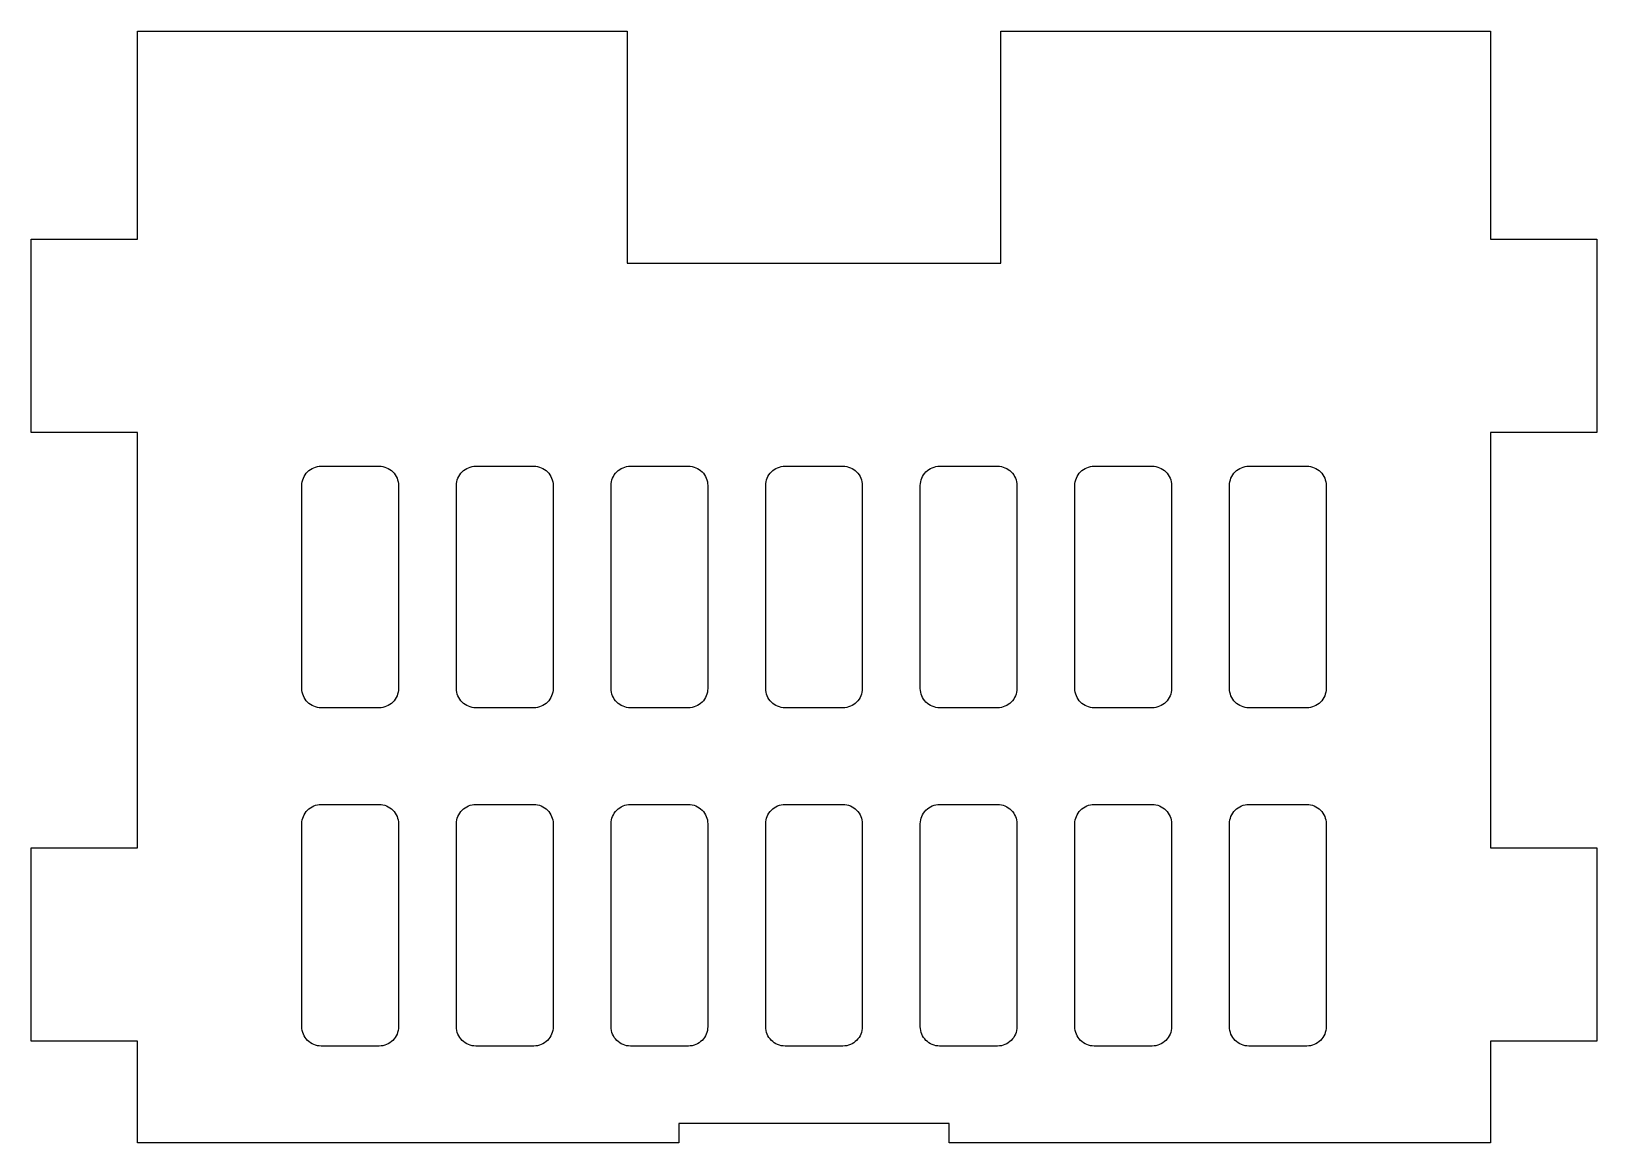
# Model space of a CAD drawing. Header units: millimetres. Extents: x -2.6 to 78.4, y -23.4 to 34.1.
import ezdxf

# ---------------------------------------------------------------- set-up
doc = ezdxf.new("R2010")
doc.units = ezdxf.units.MM
doc.layers.get('0').update_dxf_attribs({"linetype": 'CONTINUOUS'})

msp = doc.modelspace()

# ---------------------------------------------------------------- linework, layer by layer
msp.add_lwpolyline([(28.251, 22.084), (47.601, 22.084), (47.601, 34.085), (72.926, 34.085), (72.926, 23.335), (78.426, 23.335), (78.426, 13.335), (72.926, 13.335), (72.926, -8.165), (78.426, -8.165), (78.426, -18.165), (72.926, -18.165), (72.926, -23.415), (44.926, -23.415), (44.926, -22.415), (30.926, -22.415), (30.926, -23.415), (2.926, -23.415), (2.926, -18.165), (-2.574, -18.165), (-2.574, -8.165), (2.926, -8.165), (2.926, 13.335), (-2.574, 13.335), (-2.574, 23.335), (2.926, 23.335), (2.926, 34.085), (28.251, 34.085)], close=True)
for points in [[(11.426, 10.585, -0.414214), (12.426, 11.585), (15.426, 11.585, -0.414214), (16.426, 10.585), (16.426, 0.085, -0.414214), (15.426, -0.915), (12.426, -0.915, -0.414214), (11.426, 0.085)], [(19.426, 10.585, -0.414214), (20.426, 11.585), (23.426, 11.585, -0.414214), (24.426, 10.585), (24.426, 0.085, -0.414214), (23.426, -0.915), (20.426, -0.915, -0.414214), (19.426, 0.085)], [(27.426, 10.585, -0.414214), (28.426, 11.585), (31.426, 11.585, -0.414214), (32.426, 10.585), (32.426, 0.085, -0.414214), (31.426, -0.915), (28.426, -0.915, -0.414214), (27.426, 0.085)], [(35.426, 10.585, -0.414214), (36.426, 11.585), (39.426, 11.585, -0.414214), (40.426, 10.585), (40.426, 0.085, -0.414214), (39.426, -0.915), (36.426, -0.915, -0.414214), (35.426, 0.085)], [(43.426, 10.585, -0.414214), (44.426, 11.585), (47.426, 11.585, -0.414214), (48.426, 10.585), (48.426, 0.085, -0.414214), (47.426, -0.915), (44.426, -0.915, -0.414214), (43.426, 0.085)], [(51.426, 10.585, -0.414214), (52.426, 11.585), (55.426, 11.585, -0.414214), (56.426, 10.585), (56.426, 0.085, -0.414214), (55.426, -0.915), (52.426, -0.915, -0.414214), (51.426, 0.085)], [(59.426, 10.585, -0.414214), (60.426, 11.585), (63.426, 11.585, -0.414214), (64.426, 10.585), (64.426, 0.085, -0.414214), (63.426, -0.915), (60.426, -0.915, -0.414214), (59.426, 0.085)], [(11.426, -6.915, -0.414214), (12.426, -5.915), (15.426, -5.915, -0.414214), (16.426, -6.915), (16.426, -17.415, -0.414214), (15.426, -18.415), (12.426, -18.415, -0.414214), (11.426, -17.415)], [(19.426, -6.915, -0.414214), (20.426, -5.915), (23.426, -5.915, -0.414214), (24.426, -6.915), (24.426, -17.415, -0.414214), (23.426, -18.415), (20.426, -18.415, -0.414214), (19.426, -17.415)], [(27.426, -6.915, -0.414214), (28.426, -5.915), (31.426, -5.915, -0.414214), (32.426, -6.915), (32.426, -17.415, -0.414214), (31.426, -18.415), (28.426, -18.415, -0.414214), (27.426, -17.415)], [(35.426, -6.915, -0.414214), (36.426, -5.915), (39.426, -5.915, -0.414214), (40.426, -6.915), (40.426, -17.415, -0.414214), (39.426, -18.415), (36.426, -18.415, -0.414214), (35.426, -17.415)], [(43.426, -6.915, -0.414214), (44.426, -5.915), (47.426, -5.915, -0.414214), (48.426, -6.915), (48.426, -17.415, -0.414214), (47.426, -18.415), (44.426, -18.415, -0.414214), (43.426, -17.415)], [(51.426, -6.915, -0.414214), (52.426, -5.915), (55.426, -5.915, -0.414214), (56.426, -6.915), (56.426, -17.415, -0.414214), (55.426, -18.415), (52.426, -18.415, -0.414214), (51.426, -17.415)], [(59.426, -6.915, -0.414214), (60.426, -5.915), (63.426, -5.915, -0.414214), (64.426, -6.915), (64.426, -17.415, -0.414214), (63.426, -18.415), (60.426, -18.415, -0.414214), (59.426, -17.415)]]:
    msp.add_lwpolyline(points, format="xyb", close=True)

doc.saveas('drawing.dxf')
